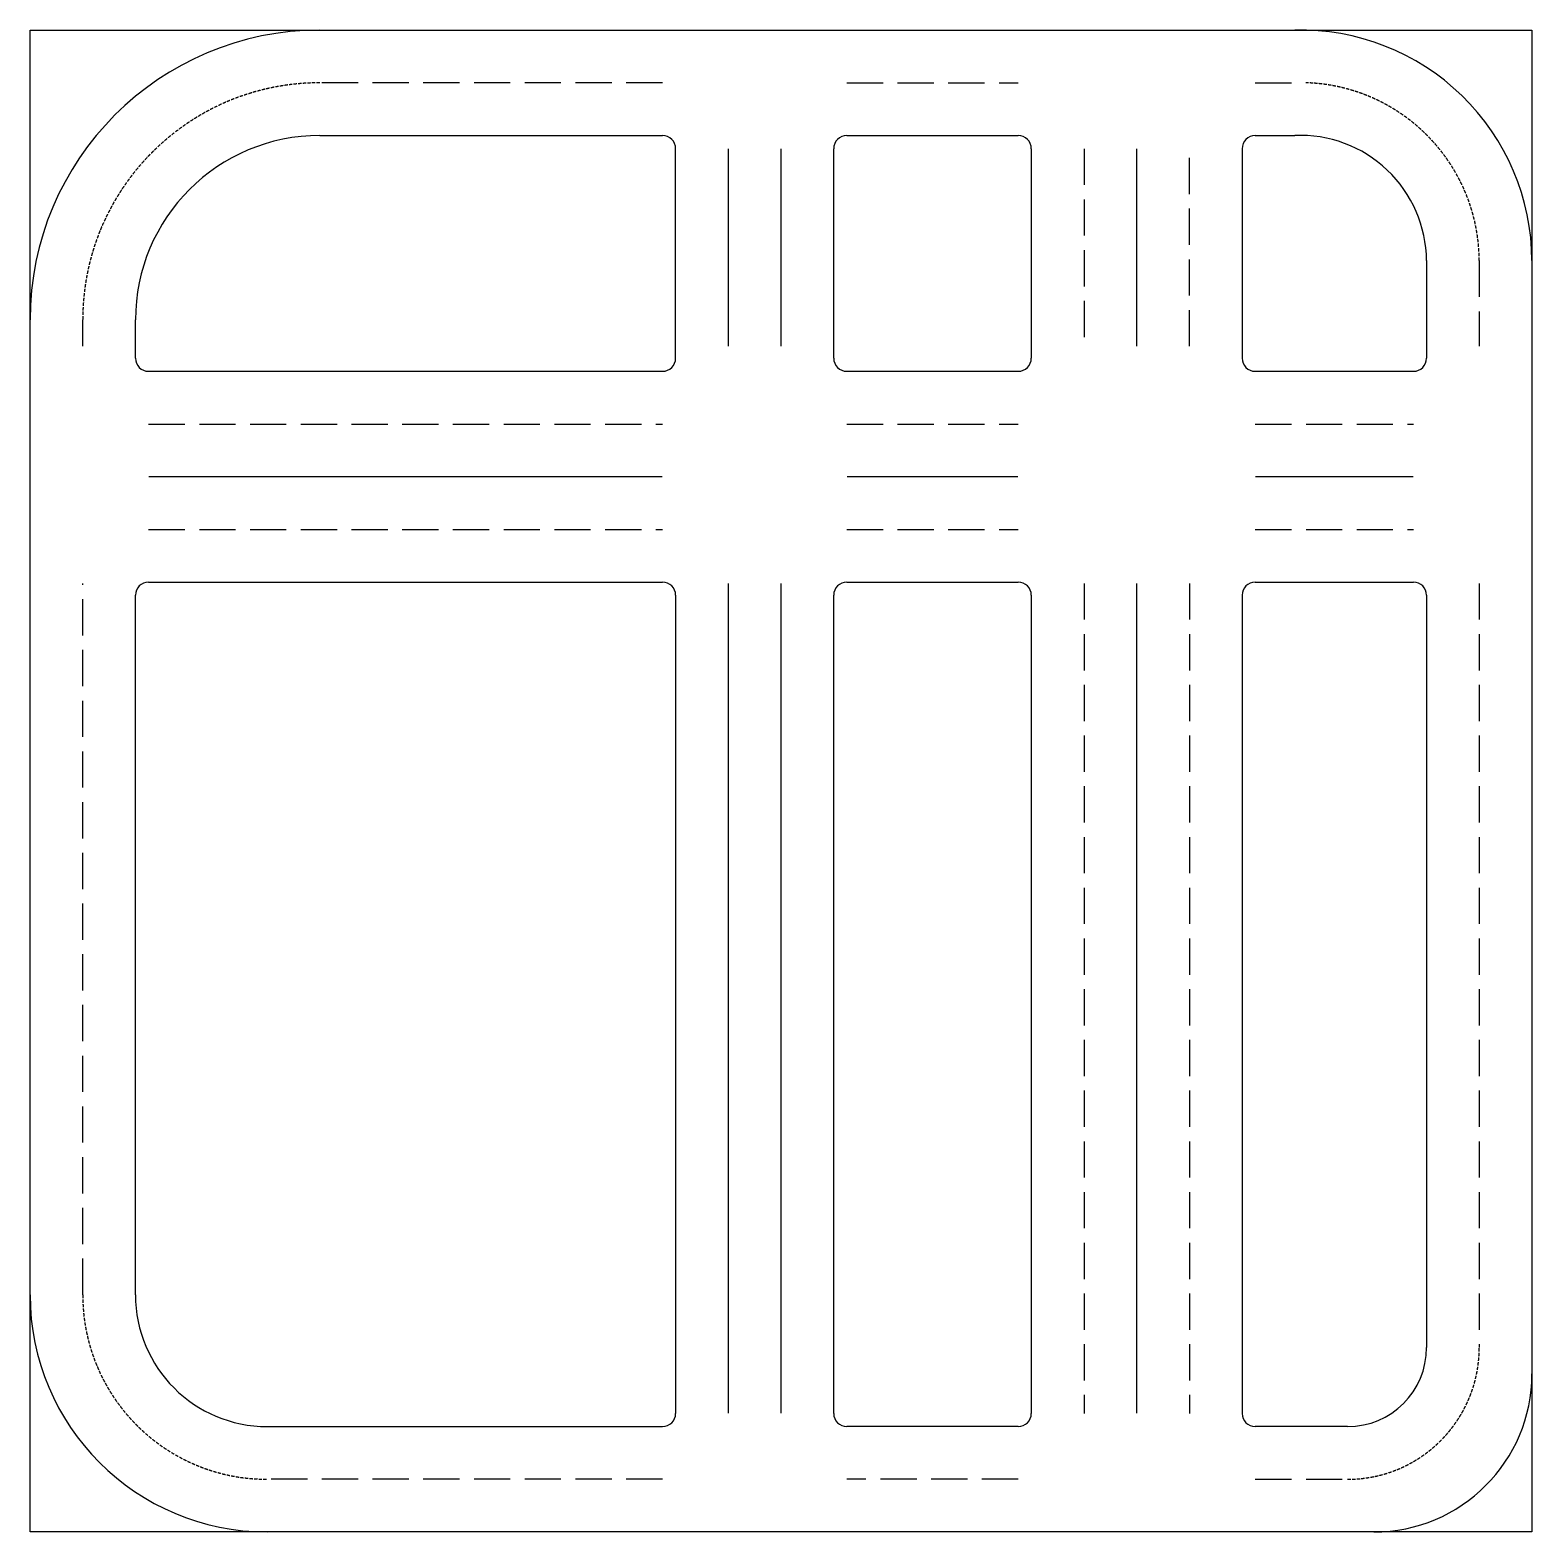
# Model space of a CAD drawing. Extents: x 18750 to 132750, y -950 to 113055.
import ezdxf

# ---------------------------------------------------------------- set-up
doc = ezdxf.new("R2010")
doc.units = 0
doc.header["$LTSCALE"] = 1000
doc.header["$MEASUREMENT"] = 0
doc.linetypes.add('DASH', pattern=[0.35, 0.25, -0.1])

msp = doc.modelspace()

# ---------------------------------------------------------------- linework, layer by layer
at = {"color": 1}
for p, q in [((18750, 113050), (132750, 113050)), ((18750, -950), (18750, 113050)), ((132750, 113050), (132750, -950)), ((132750, -950), (18750, -950))]:
    msp.add_line(p, q, dxfattribs=at)
at = {"color": 7}
for p, q in [((40750, 113050), (114750, 113050)), ((80750, 105050), (93750, 105050)), ((67750, 88150), (67750, 104050)), ((79750, 88150), (79750, 104050)), ((94750, 104050), (94750, 88150)), ((110750, 104050), (110750, 88150)), ((132750, 95550), (132750, 11050)), ((18750, 17050), (18750, 91050)), ((26750, 88150), (26750, 91050)), ((27750, 87150), (66750, 87150)), ((80750, 87150), (93750, 87150)), ((111750, 87150), (123750, 87150)), ((27750, 71150), (66750, 71150)), ((80750, 71150), (93750, 71150)), ((111750, 71150), (123750, 71150)), ((79750, 8050), (79750, 70150)), ((94750, 70150), (94750, 8050)), ((110750, 70150), (110750, 8050)), ((124750, 70150), (124750, 13050)), ((93750, 7050), (80750, 7050)), ((120750, -950), (36750, -950))]:
    msp.add_line(p, q, dxfattribs=at)
at = {"linetype": 'DASH', "ltscale": 11}
for p, q in [((66750, 109050), (40750, 109050)), ((80750, 109050), (93750, 109050)), ((111750, 109050), (115592, 109050)), ((98750, 104050), (98750, 89050)), ((106750, 89050), (106750, 104050)), ((128750, 95550), (128750, 89050)), ((22750, 89050), (22750, 91050)), ((27750, 83150), (66750, 83150)), ((80750, 83150), (93750, 83150)), ((111750, 83150), (123750, 83150)), ((27750, 75150), (66750, 75150)), ((80750, 75150), (93750, 75150)), ((111750, 75150), (123750, 75150)), ((22750, 17050), (22750, 71050)), ((98750, 71050), (98750, 8050)), ((106750, 71050), (106750, 8050)), ((128750, 71050), (128750, 13050)), ((66750, 3050), (36750, 3050)), ((93750, 3050), (80750, 3050)), ((111750, 3050), (118750, 3050))]:
    msp.add_line(p, q, dxfattribs=at)
for p, q in [((40750, 105050), (66750, 105050)), ((111750, 105050), (114750, 105050)), ((124750, 95550), (124750, 88150)), ((26750, 17050), (26750, 70150)), ((67750, 70150), (67750, 8050)), ((36750, 7050), (66750, 7050)), ((118750, 7050), (111750, 7050))]:
    msp.add_line(p, q)
at = {"color": 2, "const_width": 100}
for points in [[(71750, 104050), (71750, 89050)], [(75750, 104050), (75750, 89050)], [(102750, 104050), (102750, 89050)], [(27750, 79150), (66750, 79150)], [(80750, 79150), (93750, 79150)], [(111750, 79150), (123750, 79150)], [(71750, 71050), (71750, 8050)], [(75750, 71050), (75750, 8050)], [(102750, 8050), (102750, 71050)]]:
    msp.add_lwpolyline(points, dxfattribs=at)
at = {"color": 7}
for centre, radius, start, end in [((40750, 91050), 22000, 90, 180), ((115171, 95476), 17579, 0.24154, 91.37232), ((40750, 91050), 14000, 90, 180), ((80750, 104050), 1000, 90, 180), ((93750, 104050), 1000, 0, 90), ((27750, 88150), 1000, 180, 270), ((66750, 88150), 1000, 270, 0), ((80750, 88150), 1000, 180, 270), ((93750, 88150), 1000, 270, 0), ((111750, 88150), 1000, 180, 270), ((80750, 70150), 1000, 90, 180), ((93750, 70150), 1000, 0, 90), ((111750, 70150), 1000, 90, 180), ((123750, 70150), 1000, 0, 90), ((36750, 17050), 18000, 180, 270), ((120750, 11050), 12000, 270, 0), ((80750, 8050), 1000, 180, 270), ((93750, 8050), 1000, 270, 0)]:
    msp.add_arc(centre, radius, start, end, dxfattribs=at)
at = {"linetype": 'DASH'}
for centre, radius, start, end in [((40750, 91050), 18000, 90, 180), ((115166, 95475), 13584, 0.31568, 88.2042), ((36750, 17050), 14000, 180, 270), ((118750, 13050), 10000, 270, 0)]:
    msp.add_arc(centre, radius, start, end, dxfattribs=at)
for centre, radius, start, end in [((66750, 104050), 1000, 0, 90), ((111750, 104050), 1000, 90, 180), ((115166, 95475), 9584, 0.44744, 92.49016), ((123750, 88150), 1000, 270, 0), ((27750, 70150), 1000, 90, 180), ((66750, 70150), 1000, 0, 90), ((36750, 17050), 10000, 180, 270), ((118750, 13050), 6000, 270, 0), ((66750, 8050), 1000, 270, 0), ((111750, 8050), 1000, 180, 270)]:
    msp.add_arc(centre, radius, start, end)

doc.saveas('drawing.dxf')
